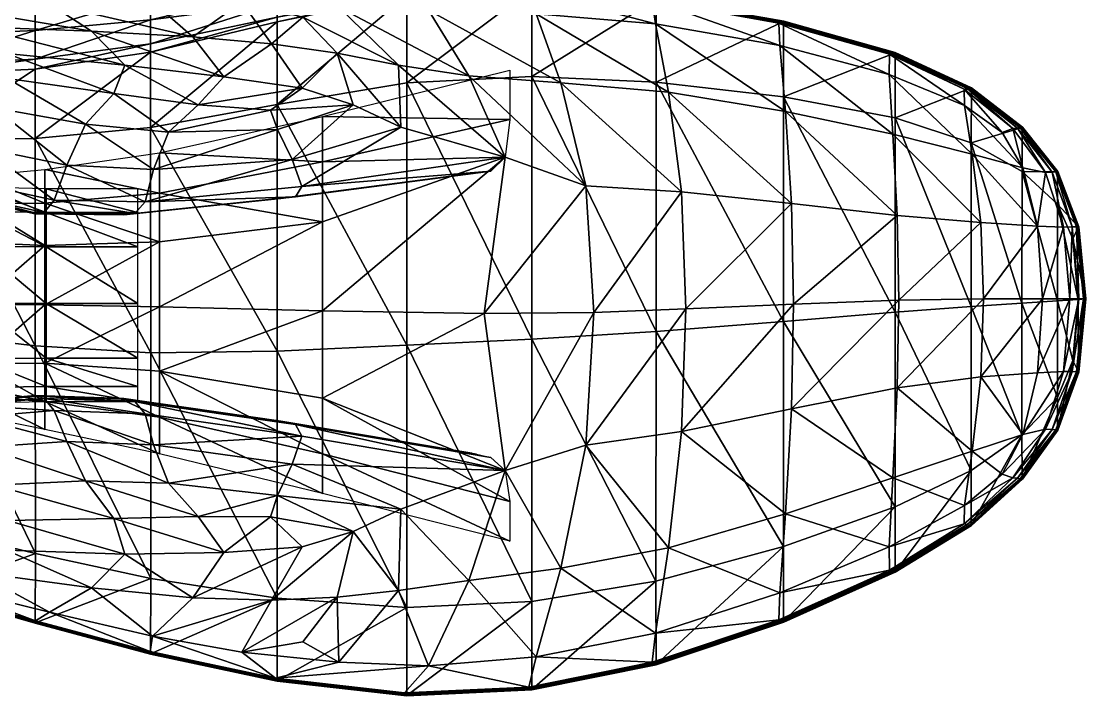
# Model space of a CAD drawing. Header units: millimetres. Extents: x -67 to 74, y -60 to 39.
# Drawn here: x -1.7 to 74, y -59.8 to -11.9 of the extents above; entities that cross this region are included whole.
import ezdxf

# ---------------------------------------------------------------- set-up
doc = ezdxf.new("R2010")
doc.units = ezdxf.units.MM
doc.layers.get('0').update_dxf_attribs({"color": 61, "true_color": 0xd6e5a6})

msp = doc.modelspace()

# ---------------------------------------------------------------- meshes
at = {"color": 176, "true_color": 0x080888}
mesh = msp.add_polyface(dxfattribs=at)
corners = [(-0.672, -12.497, 14.219), (-8.266, -12.836, 14.247), (-8.266, -14.911, 9.322), (-0.672, -14.547, 9.315), (7.528, -11.738, 14.242), (7.529, -13.459, 9.32), (7.525, -10.036, 19.276), (-0.671, -10.465, 19.236), (-8.26, -10.778, 19.284), (-0.665, -9.82, 21.208), (-8.242, -10.124, 21.263), (7.517, -9.501, 21.253), (7.505, -9.551, 21.91), (-0.658, -9.868, 21.849), (-8.218, -10.172, 21.905), (-0.651, -9.917, 22.875), (-8.193, -10.22, 22.93), (7.492, -9.603, 22.981), (7.664, -10.469, 25.492), (0.346, -10.603, 25.411), (-7.358, -10.75, 25.328), (3.322, -12.564, 30.586), (-4.904, -12.242, 30.089), (10.525, -12.955, 30.758), (5.706, -14.969, 36.324), (-2.708, -14.149, 35.333), (-12.461, -13.418, 33.16), (4.924, -16.99, 40.548), (-2.651, -15.923, 39.179), (2.904, -19.178, 44.82), (-3.585, -18.013, 43.211), (-12.529, -14.723, 36.116), (-13.105, -16.365, 39.444), (1.573, -22.086, 50.699), (-4.363, -20.869, 49.013), (7.738, -22.393, 49.696), (0.676, -24.561, 55.71), (-5.014, -23.329, 54.028), (-13.522, -18.853, 44.69), (-13.852, -21.08, 49.345), (-4.809, -22.846, 51.116), (0.008, -22.385, 48.278), (0.008, -24.783, 54.782), (-5.569, -24.231, 55.699), (-6.415, -25.075, 58.528), (-6.415, -23.307, 52.361), (-0.67, -15.247, 7.68), (-8.266, -15.62, 7.68), (-8.264, -20.236, 7.68), (-0.667, -20.181, 7.68), (7.532, -14.049, 7.68)]
mesh.append_faces([[corners[k] for k in face] for face in [(0, 1, 2), (2, 3, 0), (4, 0, 3), (3, 5, 4), (0, 4, 6), (6, 7, 0), (1, 0, 7), (7, 8, 1), (9, 10, 8), (8, 7, 9), (11, 9, 7), (7, 6, 11), (9, 11, 12), (12, 13, 9), (10, 9, 13), (13, 14, 10), (15, 16, 14), (14, 13, 15), (17, 15, 13), (13, 12, 17), (18, 19, 15), (16, 15, 19), (19, 20, 16), (21, 22, 20), (20, 19, 21), (23, 21, 19), (22, 21, 24), (24, 25, 22), (22, 25, 26), (27, 28, 25), (25, 24, 27), (28, 27, 29), (29, 30, 28), (25, 28, 31), (28, 30, 32), (33, 34, 30), (30, 29, 33), (35, 33, 29), (34, 33, 36), (36, 37, 34), (30, 34, 38), (34, 37, 39), (40, 41, 42), (39, 37, 43), (44, 45, 40), (5, 3, 46), (47, 46, 3), (3, 2, 47), (46, 47, 48), (48, 49, 46), (50, 46, 49)]], dxfattribs={"vtx2": -1, "color": 176})
mesh = msp.add_polyface(dxfattribs=at)
corners = [(16.517, -10.584, 14.31), (7.528, -11.738, 14.242), (7.529, -13.459, 9.32), (16.518, -11.553, 9.337), (25.737, -9.639, 14.548), (25.737, -9.886, 9.512), (25.723, -9.411, 19.697), (16.509, -9.634, 19.395), (7.525, -10.036, 19.276), (16.486, -9.35, 21.39), (7.517, -9.501, 21.253), (25.684, -9.367, 21.713), (25.631, -9.417, 22.369), (16.452, -9.402, 22.093), (7.505, -9.551, 21.91), (-0.651, -9.917, 22.875), (7.492, -9.603, 22.981), (7.664, -10.469, 25.492), (16.415, -9.459, 23.301), (25.576, -9.469, 23.44), (27.274, -11.057, 26.585), (20.911, -10.838, 26.158), (14.005, -10.497, 25.627), (18.345, -11.549, 27.29), (0.346, -10.603, 25.411), (10.525, -12.955, 30.758), (3.322, -12.564, 30.586), (12.727, -15.811, 36.55), (5.706, -14.969, 36.324), (16.127, -13.463, 30.842), (18.303, -16.607, 36.43), (20.784, -14.121, 31.302), (21.926, -17.787, 37.487), (25.152, -14.961, 32.601), (30.149, -15.741, 33.662), (25.317, -19.388, 40.057), (10.918, -17.788, 40.642), (16.521, -11.893, 7.68), (25.739, -9.985, 7.833), (7.532, -14.049, 7.68), (7.535, -19.408, 7.68), (16.524, -17.761, 7.68), (25.74, -16.221, 7.833), (-0.67, -15.247, 7.68)]
mesh.append_faces([[corners[k] for k in face] for face in [(0, 1, 2), (2, 3, 0), (4, 0, 3), (3, 5, 4), (0, 4, 6), (6, 7, 0), (1, 0, 7), (7, 8, 1), (9, 10, 8), (8, 7, 9), (11, 9, 7), (7, 6, 11), (9, 11, 12), (12, 13, 9), (10, 9, 13), (13, 14, 10), (15, 16, 17), (18, 16, 14), (14, 13, 18), (19, 18, 13), (13, 12, 19), (18, 19, 20), (20, 21, 18), (22, 18, 21), (21, 23, 22), (18, 22, 17), (17, 16, 18), (24, 17, 25), (26, 25, 27), (27, 28, 26), (29, 30, 27), (27, 25, 29), (22, 29, 25), (25, 17, 22), (29, 22, 23), (23, 31, 29), (30, 29, 31), (31, 32, 30), (33, 31, 23), (23, 21, 33), (34, 33, 21), (31, 33, 35), (28, 27, 36), (37, 38, 5), (5, 3, 37), (39, 37, 3), (3, 2, 39), (37, 39, 40), (40, 41, 37), (38, 37, 41), (41, 42, 38), (43, 39, 2)]], dxfattribs={"vtx2": -1, "color": 176})
mesh = msp.add_polyface(dxfattribs=at)
corners = [(34.624, -34.443, 8.292), (34.626, -15.772, 8.292), (25.74, -16.221, 7.833), (25.74, -34.881, 7.833), (43.458, -33.915, 9.164), (43.461, -16.182, 9.164), (34.627, -9.507, 15.079), (25.737, -9.639, 14.548), (25.737, -9.886, 9.512), (34.627, -9.513, 9.989), (43.467, -10.23, 15.961), (43.444, -10.241, 21.17), (34.608, -9.519, 20.281), (25.723, -9.411, 19.697), (34.554, -9.555, 22.315), (25.684, -9.367, 21.713), (43.375, -10.276, 23.207), (43.282, -10.324, 23.848), (34.481, -9.604, 22.956), (25.631, -9.417, 22.369), (34.407, -9.654, 23.982), (25.576, -9.469, 23.44), (43.188, -10.372, 24.873), (43.428, -12.027, 27.448), (34.94, -11.32, 26.947), (27.274, -11.057, 26.585), (38.458, -23.561, 39.564), (39.047, -32.548, 41.616), (31.232, -32.623, 45.225), (32.728, -21.513, 42.558), (45.272, -23.985, 37.723), (36.69, -16.22, 33.408), (30.149, -15.741, 33.662), (44.338, -16.896, 32.738), (20.911, -10.838, 26.158), (25.152, -14.961, 32.601), (25.317, -19.388, 40.057), (19.748, -32.428, 50.918), (19.748, -21.844, 44.414), (33.066, -18.835, 37.68), (19.748, -18.62, 37.91), (33.066, -15.317, 31.176), (18.285, -23.602, 49.62), (31.714, -22.514, 44.183), (17.828, -24.323, 50.843), (30.701, -22.636, 42.317), (17.051, -24.414, 48.976), (30.363, -22.676, 36.718), (43.466, -10.236, 10.864), (34.627, -9.532, 8.292), (25.739, -9.985, 7.833), (43.464, -10.254, 9.165)]
mesh.append_faces([[corners[k] for k in face] for face in [(0, 1, 2), (2, 3, 0), (1, 0, 4), (4, 5, 1), (6, 7, 8), (8, 9, 6), (10, 6, 9), (6, 10, 11), (11, 12, 6), (7, 6, 12), (12, 13, 7), (14, 15, 13), (13, 12, 14), (16, 14, 12), (12, 11, 16), (14, 16, 17), (17, 18, 14), (15, 14, 18), (18, 19, 15), (20, 21, 19), (19, 18, 20), (22, 20, 18), (18, 17, 22), (20, 22, 23), (23, 24, 20), (21, 20, 24), (24, 25, 21), (26, 27, 28), (28, 29, 26), (30, 26, 31), (32, 31, 26), (26, 29, 32), (31, 32, 25), (25, 24, 31), (33, 31, 24), (34, 25, 32), (35, 32, 29), (29, 36, 35), (29, 28, 37), (38, 39, 29), (40, 41, 39), (42, 29, 43), (44, 43, 45), (46, 45, 47), (48, 9, 49), (50, 49, 9), (9, 8, 50), (49, 50, 2), (2, 1, 49), (51, 49, 1), (1, 5, 51)]], dxfattribs={"vtx2": -1, "color": 176})
mesh = msp.add_polyface(dxfattribs=at)
corners = [(52.523, -33.208, 10.555), (52.527, -17.22, 10.556), (43.461, -16.182, 9.164), (43.458, -33.915, 9.164), (60.448, -32.543, 12.097), (60.452, -18.714, 12.098), (34.627, -9.513, 9.989), (43.466, -10.236, 10.864), (43.467, -10.23, 15.961), (52.538, -11.85, 17.254), (52.537, -11.856, 12.232), (60.469, -14.066, 18.681), (60.436, -14.076, 23.727), (52.51, -11.861, 22.387), (43.444, -10.241, 21.17), (52.426, -11.894, 24.398), (43.375, -10.276, 23.207), (60.338, -14.104, 25.709), (60.201, -14.143, 26.344), (52.312, -11.937, 25.04), (43.282, -10.324, 23.848), (52.197, -11.981, 26.065), (43.188, -10.372, 24.873), (60.05, -14.182, 27.349), (60.033, -15.628, 29.233), (52.253, -13.575, 28.296), (43.428, -12.027, 27.448), (53.23, -31.96, 37.823), (53.086, -24.812, 36.505), (60.606, -25.665, 35.48), (45.584, -32.296, 39.384), (45.272, -23.985, 37.723), (39.047, -32.548, 41.616), (38.458, -23.561, 39.564), (52.655, -18.268, 32.552), (44.338, -16.896, 32.738), (60.3, -19.886, 32.505), (36.69, -16.22, 33.408), (34.94, -11.32, 26.947), (52.532, -11.875, 10.557), (60.459, -14.089, 12.1), (60.466, -14.072, 13.747), (43.464, -10.254, 9.165), (34.627, -9.532, 8.292)]
mesh.append_faces([[corners[k] for k in face] for face in [(0, 1, 2), (2, 3, 0), (1, 0, 4), (4, 5, 1), (6, 7, 8), (9, 8, 7), (7, 10, 9), (11, 9, 10), (9, 11, 12), (12, 13, 9), (8, 9, 13), (13, 14, 8), (15, 16, 14), (14, 13, 15), (17, 15, 13), (13, 12, 17), (15, 17, 18), (18, 19, 15), (16, 15, 19), (19, 20, 16), (21, 22, 20), (20, 19, 21), (23, 21, 19), (19, 18, 23), (21, 23, 24), (24, 25, 21), (22, 21, 25), (25, 26, 22), (27, 28, 29), (28, 27, 30), (30, 31, 28), (32, 33, 31), (31, 30, 32), (29, 28, 34), (35, 34, 28), (28, 31, 35), (34, 35, 26), (26, 25, 34), (36, 34, 25), (25, 24, 36), (37, 35, 31), (38, 26, 35), (39, 40, 41), (41, 10, 39), (42, 39, 10), (10, 7, 42), (39, 42, 2), (2, 1, 39), (40, 39, 1), (1, 5, 40), (43, 42, 7)]], dxfattribs={"vtx2": -1, "color": 176})
mesh = msp.add_polyface(dxfattribs=at)
corners = [(52.537, -11.856, 12.232), (60.466, -14.072, 13.747), (60.469, -14.066, 18.681), (65.887, -16.574, 19.969), (65.884, -16.58, 15.064), (69.503, -19.392, 21.144), (69.499, -19.397, 16.238), (69.465, -19.399, 26.161), (65.851, -16.582, 24.986), (60.436, -14.076, 23.727), (72.027, -22.538, 22.232), (72.022, -22.542, 17.325), (71.987, -22.543, 27.248), (65.744, -16.607, 26.958), (60.338, -14.104, 25.709), (69.352, -19.419, 28.133), (69.145, -19.445, 28.734), (65.577, -16.64, 27.572), (60.201, -14.143, 26.344), (71.87, -22.558, 29.22), (71.608, -22.577, 29.835), (65.36, -16.673, 28.517), (60.05, -14.182, 27.349), (68.823, -19.472, 29.637), (68.063, -19.76, 30.425), (65.382, -17.847, 30.004), (60.033, -15.628, 29.233), (71.134, -22.597, 30.779), (69.543, -22.283, 31.701), (65.93, -21.301, 32.249), (60.3, -19.886, 32.505), (52.655, -18.268, 32.552), (60.606, -25.665, 35.48), (69.487, -19.41, 14.598), (72.007, -22.551, 15.683), (69.475, -22.542, 14.592), (65.874, -16.595, 13.425), (60.459, -14.089, 12.1), (60.452, -18.714, 12.098), (65.864, -20.492, 13.422)]
mesh.append_faces([[corners[k] for k in face] for face in [(0, 1, 2), (3, 2, 1), (1, 4, 3), (5, 3, 4), (4, 6, 5), (3, 5, 7), (7, 8, 3), (2, 3, 8), (8, 9, 2), (10, 5, 6), (6, 11, 10), (5, 10, 12), (12, 7, 5), (13, 14, 9), (9, 8, 13), (15, 13, 8), (8, 7, 15), (13, 15, 16), (16, 17, 13), (14, 13, 17), (17, 18, 14), (19, 15, 7), (7, 12, 19), (15, 19, 20), (20, 16, 15), (21, 22, 18), (18, 17, 21), (23, 21, 17), (17, 16, 23), (21, 23, 24), (24, 25, 21), (22, 21, 25), (25, 26, 22), (27, 23, 16), (23, 27, 28), (28, 24, 23), (29, 30, 26), (26, 25, 29), (28, 29, 25), (25, 24, 28), (31, 30, 32), (33, 34, 11), (11, 6, 33), (34, 33, 35), (36, 33, 6), (6, 4, 36), (37, 36, 4), (4, 1, 37), (36, 37, 38), (38, 39, 36), (33, 36, 39), (39, 35, 33)]], dxfattribs={"vtx2": -1, "color": 176})
mesh = msp.add_polyface(dxfattribs=at)
corners = [(7.537, -35.436, 7.68), (7.535, -19.408, 7.68), (-0.667, -20.181, 7.68), (16.525, -35.316, 7.68), (16.524, -17.761, 7.68), (25.74, -34.881, 7.833), (25.74, -16.221, 7.833), (25.317, -19.388, 40.057), (21.926, -17.787, 37.487), (20.784, -14.121, 31.302), (10.918, -17.788, 40.642), (4.924, -16.99, 40.548), (5.706, -14.969, 36.324), (8.805, -19.731, 44.377), (2.904, -19.178, 44.82), (16.054, -18.18, 39.877), (16.56, -19.544, 41.988), (18.303, -16.607, 36.43), (12.727, -15.811, 36.55), (7.738, -22.393, 49.696), (1.573, -22.086, 50.699), (7.136, -24.683, 54.279), (17.583, -21.68, 45.952), (18.285, -23.602, 49.62), (32.728, -21.513, 42.558), (19.748, -32.428, 50.918), (19.748, -26.102, 49.292), (8.154, -32.162, 56.877), (8.154, -27.538, 55.251), (0.008, -32.021, 61.286), (19.748, -21.844, 44.414), (8.154, -24.083, 50.373), (8.154, -21.213, 43.87), (19.748, -18.62, 37.91), (33.066, -18.835, 37.68), (0.008, -24.783, 54.782), (0.008, -22.385, 48.278), (17.828, -24.323, 50.843), (6.417, -25.509, 55.807), (31.714, -22.514, 44.183), (30.701, -22.636, 42.317), (17.051, -24.414, 48.976), (5.834, -25.579, 53.94), (16.792, -24.444, 43.377), (5.64, -25.603, 48.341), (30.363, -22.676, 36.718), (30.363, -22.676, 29.252), (16.792, -24.444, 35.911), (5.64, -25.603, 40.875), (7.532, -14.049, 7.68)]
mesh.append_faces([[corners[k] for k in face] for face in [(0, 1, 2), (3, 4, 1), (1, 0, 3), (4, 3, 5), (5, 6, 4), (7, 8, 9), (10, 11, 12), (11, 10, 13), (13, 14, 11), (15, 16, 13), (13, 10, 15), (17, 15, 10), (10, 18, 17), (15, 17, 8), (8, 16, 15), (14, 13, 19), (20, 19, 21), (22, 23, 21), (21, 19, 22), (16, 22, 19), (19, 13, 16), (22, 16, 8), (8, 7, 22), (23, 22, 7), (7, 24, 23), (25, 26, 24), (26, 25, 27), (27, 28, 26), (28, 27, 29), (24, 26, 30), (31, 30, 26), (26, 28, 31), (30, 31, 32), (32, 33, 30), (34, 30, 33), (35, 31, 28), (36, 32, 31), (37, 38, 21), (21, 23, 37), (39, 37, 23), (40, 41, 37), (38, 37, 41), (41, 42, 38), (43, 44, 42), (42, 41, 43), (45, 43, 41), (43, 45, 46), (46, 47, 43), (44, 43, 47), (47, 48, 44), (2, 1, 49)]], dxfattribs={"vtx2": -1, "color": 176})
mesh = msp.add_polyface(dxfattribs=at)
corners = [(65.86, -32.14, 13.42), (65.864, -20.492, 13.422), (60.452, -18.714, 12.098), (60.448, -32.543, 12.097), (69.47, -31.901, 14.59), (69.475, -22.542, 14.592), (71.988, -31.728, 15.674), (71.993, -24.852, 15.676), (73.472, -31.623, 16.456), (73.093, -27.32, 16.256), (73.509, -26.455, 23.015), (72.027, -22.538, 22.232), (72.022, -22.542, 17.325), (73.504, -26.457, 18.108), (73.469, -26.458, 28.031), (71.987, -22.543, 27.248), (74.004, -31.587, 23.276), (73.998, -31.587, 18.369), (73.963, -31.587, 28.293), (73.35, -26.466, 30.004), (71.87, -22.558, 29.22), (73.041, -26.476, 30.638), (71.608, -22.577, 29.835), (73.843, -31.586, 30.265), (73.519, -31.585, 30.906), (69.145, -19.445, 28.734), (71.134, -22.597, 30.779), (72.434, -26.487, 31.643), (70.582, -26.413, 32.882), (69.543, -22.283, 31.701), (72.867, -31.584, 31.931), (70.929, -31.583, 33.275), (66.742, -31.583, 34.872), (66.539, -26.169, 34.216), (60.709, -31.677, 36.472), (60.606, -25.665, 35.48), (65.93, -21.301, 32.249), (60.3, -19.886, 32.505), (53.23, -31.96, 37.823), (73.488, -26.463, 16.465), (73.982, -31.587, 16.725), (72.007, -22.551, 15.683)]
mesh.append_faces([[corners[k] for k in face] for face in [(0, 1, 2), (2, 3, 0), (1, 0, 4), (4, 5, 1), (6, 7, 5), (5, 4, 6), (7, 6, 8), (8, 9, 7), (10, 11, 12), (12, 13, 10), (11, 10, 14), (14, 15, 11), (16, 10, 13), (13, 17, 16), (10, 16, 18), (18, 14, 10), (19, 20, 15), (15, 14, 19), (20, 19, 21), (21, 22, 20), (23, 19, 14), (14, 18, 23), (19, 23, 24), (24, 21, 19), (25, 22, 26), (27, 26, 22), (22, 21, 27), (26, 27, 28), (28, 29, 26), (30, 27, 21), (21, 24, 30), (27, 30, 31), (31, 28, 27), (32, 33, 28), (28, 31, 32), (33, 32, 34), (34, 35, 33), (36, 29, 28), (28, 33, 36), (37, 36, 33), (33, 35, 37), (35, 34, 38), (39, 40, 17), (17, 13, 39), (40, 39, 9), (9, 8, 40), (41, 39, 13), (13, 12, 41), (5, 7, 41), (39, 41, 7), (7, 9, 39)]], dxfattribs={"vtx2": -1, "color": 176})
mesh = msp.add_polyface(dxfattribs=at)
corners = [(-0.664, -34.933, 7.68), (-0.667, -20.181, 7.68), (-8.264, -20.236, 7.68), (-8.26, -34.034, 7.68), (7.537, -35.436, 7.68), (7.136, -24.683, 54.279), (0.676, -24.561, 55.71), (1.573, -22.086, 50.699), (0.008, -32.021, 61.286), (0.008, -27.791, 59.66), (8.154, -27.538, 55.251), (-4.809, -31.96, 63.955), (-4.809, -27.592, 62.35), (0.008, -24.783, 54.782), (-4.809, -24.82, 57.536), (-4.809, -22.846, 51.116), (8.154, -24.083, 50.373), (0.008, -22.385, 48.278), (-0.044, -25.449, 57.381), (-5.569, -24.231, 55.699), (-5.014, -23.329, 54.028), (6.417, -25.509, 55.807), (5.834, -25.579, 53.94), (-0.517, -25.521, 55.515), (-5.948, -24.323, 53.833), (-0.675, -25.545, 49.915), (-6.074, -24.354, 48.234), (5.64, -25.603, 48.341), (5.64, -25.603, 40.875), (-0.675, -25.545, 42.45), (-6.074, -24.354, 40.768), (-6.415, -31.932, 64.695), (-6.415, -27.673, 63.153), (-4.785, -31.924, 63.469), (-4.785, -27.839, 61.991), (-6.415, -25.075, 58.528), (-4.785, -25.347, 57.555), (-6.415, -23.307, 52.361), (-4.785, -23.651, 51.64), (0.103, -31.921, 60.24), (0.103, -27.895, 58.783), (6.62, -31.921, 56.01), (6.62, -27.895, 54.553), (0.103, -25.438, 54.41), (0.103, -23.766, 48.58), (6.62, -25.438, 50.18), (6.62, -23.766, 44.35)]
mesh.append_faces([[corners[k] for k in face] for face in [(0, 1, 2), (2, 3, 0), (1, 0, 4), (5, 6, 7), (8, 9, 10), (9, 8, 11), (11, 12, 9), (10, 9, 13), (14, 13, 9), (9, 12, 14), (13, 14, 15), (16, 13, 17), (18, 19, 20), (20, 6, 18), (21, 18, 6), (6, 5, 21), (18, 21, 22), (22, 23, 18), (19, 18, 23), (23, 24, 19), (25, 26, 24), (24, 23, 25), (27, 25, 23), (23, 22, 27), (25, 27, 28), (28, 29, 25), (26, 25, 29), (29, 30, 26), (31, 32, 12), (12, 11, 31), (32, 31, 33), (33, 34, 32), (15, 14, 35), (32, 35, 14), (14, 12, 32), (35, 32, 34), (34, 36, 35), (37, 35, 36), (36, 38, 37), (39, 40, 34), (34, 33, 39), (40, 39, 41), (41, 42, 40), (43, 44, 38), (38, 36, 43), (40, 43, 36), (36, 34, 40), (43, 40, 42), (42, 45, 43), (44, 43, 45), (45, 46, 44)]], dxfattribs={"vtx2": -1, "color": 176})
mesh = msp.add_polyface(dxfattribs=at)
corners = [(52.523, -49.196, 10.555), (52.523, -33.208, 10.555), (43.458, -33.915, 9.164), (43.457, -51.648, 9.164), (60.449, -46.372, 12.098), (60.448, -32.543, 12.097), (34.627, -59.38, 15.079), (43.467, -57.599, 15.961), (43.466, -57.593, 10.864), (60.466, -51.012, 13.747), (52.536, -54.558, 12.232), (52.538, -54.564, 17.254), (43.444, -57.585, 21.17), (52.51, -54.551, 22.387), (60.469, -51.018, 18.681), (60.436, -51.007, 23.727), (52.426, -54.512, 24.398), (60.338, -50.973, 25.709), (43.375, -57.54, 23.207), (43.282, -57.48, 23.848), (52.312, -54.458, 25.04), (60.201, -50.928, 26.344), (34.94, -57.043, 26.947), (43.428, -55.356, 27.448), (43.188, -57.419, 24.873), (52.197, -54.404, 26.065), (60.05, -50.882, 27.349), (52.253, -52.496, 28.296), (60.033, -49.218, 29.233), (53.086, -39.416, 36.505), (53.23, -31.96, 37.823), (60.709, -31.677, 36.472), (45.272, -41.006, 37.723), (45.584, -32.296, 39.384), (38.458, -42.001, 39.564), (39.047, -32.548, 41.616), (52.655, -46.881, 32.552), (44.338, -49.289, 32.738), (60.3, -44.32, 32.505), (36.69, -50.74, 33.408), (52.529, -54.541, 10.557), (43.461, -57.575, 9.164), (60.457, -50.996, 12.1)]
mesh.append_faces([[corners[k] for k in face] for face in [(0, 1, 2), (2, 3, 0), (1, 0, 4), (4, 5, 1), (6, 7, 8), (9, 10, 11), (7, 11, 10), (10, 8, 7), (11, 7, 12), (12, 13, 11), (14, 11, 13), (13, 15, 14), (16, 17, 15), (15, 13, 16), (18, 16, 13), (13, 12, 18), (16, 18, 19), (19, 20, 16), (17, 16, 20), (20, 21, 17), (22, 23, 24), (25, 26, 21), (21, 20, 25), (24, 25, 20), (20, 19, 24), (25, 24, 23), (23, 27, 25), (26, 25, 27), (27, 28, 26), (29, 30, 31), (30, 29, 32), (32, 33, 30), (34, 35, 33), (33, 32, 34), (36, 37, 32), (32, 29, 36), (38, 36, 29), (36, 38, 28), (28, 27, 36), (37, 36, 27), (27, 23, 37), (34, 32, 37), (39, 37, 23), (40, 41, 8), (8, 10, 40), (42, 40, 10), (10, 9, 42), (40, 42, 4), (4, 0, 40), (41, 40, 0), (0, 3, 41)]], dxfattribs={"vtx2": -1, "color": 176})
mesh = msp.add_polyface(dxfattribs=at)
corners = [(65.862, -43.788, 13.421), (65.86, -32.14, 13.42), (60.448, -32.543, 12.097), (60.449, -46.372, 12.098), (69.473, -41.259, 14.592), (69.47, -31.901, 14.59), (71.992, -38.603, 15.676), (71.988, -31.728, 15.674), (73.093, -35.979, 16.256), (73.472, -31.623, 16.456), (72.027, -40.915, 22.232), (73.509, -36.788, 23.015), (73.504, -36.787, 18.108), (72.022, -40.912, 17.325), (71.987, -40.91, 27.248), (73.469, -36.785, 28.031), (74.004, -31.587, 23.276), (73.998, -31.587, 18.369), (73.963, -31.587, 28.293), (71.87, -40.893, 29.22), (73.35, -36.776, 30.004), (71.608, -40.871, 29.835), (73.041, -36.763, 30.638), (73.843, -31.586, 30.265), (73.519, -31.585, 30.906), (71.134, -40.848, 30.779), (72.434, -36.75, 31.643), (69.543, -41.227, 31.701), (70.582, -36.839, 32.882), (72.867, -31.584, 31.931), (70.929, -31.583, 33.275), (66.539, -37.133, 34.216), (66.742, -31.583, 34.872), (60.606, -37.902, 35.48), (60.709, -31.677, 36.472), (65.93, -42.41, 32.249), (60.3, -44.32, 32.505), (53.086, -39.416, 36.505), (73.488, -36.782, 16.465), (72.007, -40.903, 15.683), (69.486, -44.39, 14.598), (73.982, -31.587, 16.725)]
mesh.append_faces([[corners[k] for k in face] for face in [(0, 1, 2), (2, 3, 0), (1, 0, 4), (4, 5, 1), (6, 7, 5), (5, 4, 6), (7, 6, 8), (8, 9, 7), (10, 11, 12), (12, 13, 10), (11, 10, 14), (14, 15, 11), (11, 16, 17), (17, 12, 11), (16, 11, 15), (15, 18, 16), (19, 20, 15), (15, 14, 19), (20, 19, 21), (21, 22, 20), (20, 23, 18), (18, 15, 20), (23, 20, 22), (22, 24, 23), (25, 26, 22), (22, 21, 25), (26, 25, 27), (27, 28, 26), (26, 29, 24), (24, 22, 26), (29, 26, 28), (28, 30, 29), (31, 32, 30), (30, 28, 31), (32, 31, 33), (33, 34, 32), (35, 36, 33), (33, 31, 35), (27, 35, 31), (31, 28, 27), (34, 33, 37), (37, 33, 36), (38, 39, 13), (13, 12, 38), (39, 38, 8), (8, 6, 39), (40, 39, 6), (6, 4, 40), (41, 38, 12), (12, 17, 41), (38, 41, 9), (9, 8, 38)]], dxfattribs={"vtx2": -1, "color": 176})
mesh = msp.add_polyface(dxfattribs=at)
corners = [(-0.662, -49.685, 7.68), (-0.664, -34.933, 7.68), (-8.26, -34.034, 7.68), (-5.014, -40.001, 54.028), (0.676, -39.533, 55.71), (1.573, -41.723, 50.699), (0.008, -36.155, 59.658), (0.008, -32.021, 61.286), (8.154, -32.162, 56.877), (-4.809, -36.181, 62.348), (-4.809, -31.96, 63.955), (0.008, -38.873, 54.773), (-4.809, -38.513, 57.527), (8.154, -39.988, 50.364), (0.008, -40.883, 48.261), (-4.809, -39.9, 51.098), (-0.044, -38.666, 57.381), (6.417, -38.887, 55.807), (7.136, -39.764, 54.279), (-5.569, -39.145, 55.699), (-5.948, -38.984, 53.833), (-0.517, -38.513, 55.515), (5.834, -38.73, 53.94), (-14.17, -39.61, 50.896), (-0.675, -38.462, 49.915), (5.64, -38.678, 48.341), (-6.074, -38.93, 48.234), (-6.074, -38.93, 40.768), (-0.675, -38.462, 42.449), (5.64, -38.678, 40.875), (-6.415, -36.033, 63.151), (-6.415, -31.932, 64.695), (-4.785, -35.857, 61.989), (-4.785, -31.924, 63.469), (-6.415, -38.159, 58.52), (-6.415, -39.296, 52.344), (-4.785, -38.986, 51.624), (-4.785, -37.895, 57.547), (0.103, -35.798, 58.781), (0.103, -31.921, 60.24), (6.62, -35.798, 54.551), (6.62, -31.921, 56.01), (0.103, -37.807, 54.402), (0.103, -38.883, 48.564), (6.62, -38.883, 44.334), (6.62, -37.807, 50.172)]
mesh.append_faces([[corners[k] for k in face] for face in [(0, 1, 2), (3, 4, 5), (6, 7, 8), (7, 6, 9), (9, 10, 7), (11, 12, 9), (9, 6, 11), (13, 11, 6), (12, 11, 14), (14, 15, 12), (16, 17, 18), (18, 4, 16), (19, 16, 4), (4, 3, 19), (16, 19, 20), (20, 21, 16), (17, 16, 21), (21, 22, 17), (23, 19, 3), (24, 25, 22), (22, 21, 24), (26, 24, 21), (21, 20, 26), (24, 26, 27), (27, 28, 24), (25, 24, 28), (28, 29, 25), (30, 31, 10), (10, 9, 30), (31, 30, 32), (32, 33, 31), (34, 30, 9), (9, 12, 34), (35, 34, 12), (12, 15, 35), (34, 35, 36), (36, 37, 34), (30, 34, 37), (37, 32, 30), (38, 39, 33), (33, 32, 38), (39, 38, 40), (40, 41, 39), (42, 38, 32), (32, 37, 42), (43, 42, 37), (37, 36, 43), (42, 43, 44), (44, 45, 42), (38, 42, 45), (45, 40, 38)]], dxfattribs={"vtx2": -1, "color": 176})
mesh = msp.add_polyface(dxfattribs=at)
corners = [(7.537, -51.465, 7.68), (7.537, -35.436, 7.68), (-0.664, -34.933, 7.68), (16.523, -52.87, 7.68), (16.525, -35.316, 7.68), (25.738, -53.541, 7.833), (25.74, -34.881, 7.833), (16.127, -53.013, 30.842), (18.303, -49.221, 36.43), (21.926, -48.123, 37.487), (25.317, -46.535, 40.057), (25.152, -52.316, 32.601), (4.924, -47.198, 40.548), (10.918, -47.055, 40.642), (12.727, -49.615, 36.55), (5.706, -49.741, 36.324), (2.904, -44.518, 44.82), (8.805, -44.687, 44.377), (16.054, -47.087, 39.877), (16.56, -45.556, 41.988), (1.573, -41.723, 50.699), (7.738, -41.977, 49.696), (0.676, -39.533, 55.71), (7.136, -39.764, 54.279), (17.583, -43.335, 45.952), (18.285, -41.348, 49.62), (32.728, -43.793, 42.555), (19.748, -38.654, 49.29), (19.748, -32.428, 50.918), (31.232, -32.623, 45.225), (8.154, -36.722, 55.249), (8.154, -32.162, 56.877), (0.008, -36.155, 59.658), (19.748, -42.609, 44.405), (8.154, -39.988, 50.364), (33.066, -45.984, 37.671), (33.066, -48.805, 31.158), (19.748, -45.43, 37.892), (8.154, -42.606, 43.852), (0.008, -38.873, 54.773), (17.828, -40.522, 50.843), (6.417, -38.887, 55.807), (5.834, -38.73, 53.94), (17.051, -40.337, 48.976), (31.714, -42.863, 44.183), (30.701, -42.639, 42.317), (16.792, -40.276, 43.377), (5.64, -38.678, 48.341), (5.64, -38.678, 40.875), (16.792, -40.276, 35.911), (30.363, -42.564, 36.718), (30.363, -42.564, 29.252)]
mesh.append_faces([[corners[k] for k in face] for face in [(0, 1, 2), (3, 4, 1), (1, 0, 3), (4, 3, 5), (5, 6, 4), (7, 8, 9), (9, 10, 11), (12, 13, 14), (14, 15, 12), (13, 12, 16), (16, 17, 13), (18, 8, 14), (14, 13, 18), (19, 18, 13), (13, 17, 19), (18, 19, 9), (9, 8, 18), (20, 21, 17), (22, 23, 21), (24, 19, 17), (17, 21, 24), (25, 24, 21), (21, 23, 25), (24, 25, 26), (26, 10, 24), (19, 24, 10), (10, 9, 19), (27, 28, 29), (28, 27, 30), (30, 31, 28), (31, 30, 32), (33, 34, 30), (30, 27, 33), (35, 33, 27), (36, 37, 33), (34, 33, 37), (37, 38, 34), (32, 30, 34), (39, 34, 38), (26, 25, 40), (41, 40, 25), (25, 23, 41), (40, 41, 42), (42, 43, 40), (44, 40, 43), (45, 43, 46), (47, 46, 43), (43, 42, 47), (46, 47, 48), (48, 49, 46), (50, 46, 49), (49, 51, 50)]], dxfattribs={"vtx2": -1, "color": 176})
mesh = msp.add_polyface(dxfattribs=at)
corners = [(34.622, -53.115, 8.292), (34.624, -34.443, 8.292), (25.74, -34.881, 7.833), (25.738, -53.541, 7.833), (43.457, -51.648, 9.164), (43.458, -33.915, 9.164), (43.466, -57.593, 10.864), (34.626, -59.374, 9.989), (34.627, -59.38, 15.079), (25.737, -59.802, 14.548), (25.737, -59.796, 9.512), (25.723, -59.786, 19.697), (34.608, -59.364, 20.281), (43.467, -57.599, 15.961), (43.444, -57.585, 21.17), (34.554, -59.316, 22.315), (43.375, -57.54, 23.207), (25.684, -59.738, 21.713), (25.631, -59.672, 22.369), (34.481, -59.252, 22.956), (43.282, -57.48, 23.848), (34.407, -59.187, 23.982), (43.188, -57.419, 24.873), (25.576, -59.604, 23.44), (27.274, -57.686, 26.585), (34.94, -57.043, 26.947), (39.047, -32.548, 41.616), (38.458, -42.001, 39.564), (32.728, -43.793, 42.555), (31.232, -32.623, 45.225), (36.69, -50.74, 33.408), (30.149, -51.621, 33.662), (44.338, -49.289, 32.738), (43.428, -55.356, 27.448), (25.152, -52.316, 32.601), (25.317, -46.535, 40.057), (19.748, -38.654, 49.29), (33.066, -45.984, 37.671), (19.748, -42.609, 44.405), (33.066, -48.805, 31.158), (17.828, -40.522, 50.843), (31.714, -42.863, 44.183), (17.051, -40.337, 48.976), (30.701, -42.639, 42.317), (16.792, -40.276, 43.377), (30.363, -42.564, 36.718), (34.624, -59.355, 8.292), (25.737, -59.777, 7.833), (43.461, -57.575, 9.164)]
mesh.append_faces([[corners[k] for k in face] for face in [(0, 1, 2), (2, 3, 0), (1, 0, 4), (4, 5, 1), (6, 7, 8), (9, 8, 7), (7, 10, 9), (8, 9, 11), (11, 12, 8), (13, 8, 12), (12, 14, 13), (15, 16, 14), (14, 12, 15), (17, 15, 12), (12, 11, 17), (15, 17, 18), (18, 19, 15), (16, 15, 19), (19, 20, 16), (21, 22, 20), (20, 19, 21), (23, 21, 19), (19, 18, 23), (21, 23, 24), (24, 25, 21), (22, 21, 25), (26, 27, 28), (28, 29, 26), (30, 31, 28), (28, 27, 30), (32, 30, 27), (33, 25, 30), (31, 30, 25), (25, 24, 31), (31, 34, 35), (35, 28, 31), (34, 31, 24), (29, 28, 36), (36, 28, 37), (38, 37, 39), (40, 41, 28), (42, 43, 41), (44, 45, 43), (46, 47, 10), (10, 7, 46), (48, 46, 7), (7, 6, 48), (46, 48, 4), (4, 0, 46), (47, 46, 0), (0, 3, 47)]], dxfattribs={"vtx2": -1, "color": 176})
mesh = msp.add_polyface(dxfattribs=at)
corners = [(-8.26, -34.034, 7.68), (-8.257, -47.833, 7.68), (-0.662, -49.685, 7.68), (-0.664, -34.933, 7.68), (7.537, -51.465, 7.68), (-0.672, -54.642, 14.219), (7.528, -56.848, 14.242), (7.529, -56.842, 9.32), (-0.671, -54.636, 9.315), (-8.266, -52.473, 14.247), (-8.264, -52.467, 9.322), (-8.26, -52.461, 19.284), (-0.671, -54.629, 19.236), (7.525, -56.834, 19.276), (-0.665, -54.59, 21.208), (7.517, -56.79, 21.253), (-8.242, -52.425, 21.263), (-8.218, -52.376, 21.905), (-0.658, -54.536, 21.849), (7.505, -56.731, 21.91), (-0.651, -54.482, 22.875), (7.492, -56.669, 22.981), (-8.193, -52.327, 22.93), (-7.358, -51.974, 25.328), (0.346, -53.865, 25.411), (7.664, -55.574, 25.492), (3.322, -52.124, 30.586), (-4.904, -51.016, 30.089), (-2.708, -49.464, 35.333), (5.706, -49.741, 36.324), (-13.572, -49.658, 29.03), (-2.651, -47.334, 39.179), (4.924, -47.198, 40.548), (-3.585, -44.825, 43.211), (2.904, -44.518, 44.82), (-12.529, -47.279, 36.116), (-12.461, -48.649, 33.16), (8.805, -44.687, 44.377), (1.573, -41.723, 50.699), (-4.363, -42.137, 49.013), (-5.014, -40.001, 54.028), (7.738, -41.977, 49.696), (0.676, -39.533, 55.71), (-13.522, -42.782, 44.69), (-13.105, -45.38, 39.444), (8.154, -42.606, 43.852), (0.008, -40.883, 48.261), (0.008, -38.873, 54.773), (-0.666, -54.618, 7.68), (-8.26, -52.448, 7.68), (7.533, -56.824, 7.68)]
mesh.append_faces([[corners[k] for k in face] for face in [(0, 1, 2), (3, 2, 4), (5, 6, 7), (7, 8, 5), (9, 5, 8), (8, 10, 9), (5, 9, 11), (11, 12, 5), (6, 5, 12), (12, 13, 6), (14, 15, 13), (13, 12, 14), (16, 14, 12), (12, 11, 16), (14, 16, 17), (17, 18, 14), (15, 14, 18), (18, 19, 15), (20, 21, 19), (19, 18, 20), (22, 20, 18), (18, 17, 22), (20, 22, 23), (23, 24, 20), (21, 20, 24), (25, 24, 26), (27, 26, 24), (24, 23, 27), (26, 27, 28), (28, 29, 26), (28, 27, 30), (31, 32, 29), (29, 28, 31), (32, 31, 33), (33, 34, 32), (33, 31, 35), (31, 28, 36), (37, 34, 38), (39, 38, 34), (34, 33, 39), (38, 39, 40), (41, 38, 42), (40, 39, 43), (39, 33, 44), (45, 46, 47), (48, 49, 10), (10, 8, 48), (50, 48, 8), (4, 2, 48), (49, 48, 2), (2, 1, 49)]], dxfattribs={"vtx2": -1, "color": 176})
mesh = msp.add_polyface(dxfattribs=at)
corners = [(52.538, -54.564, 17.254), (60.469, -51.018, 18.681), (60.466, -51.012, 13.747), (65.887, -47.703, 19.969), (69.503, -44.407, 21.144), (69.499, -44.402, 16.238), (65.883, -47.698, 15.064), (60.436, -51.007, 23.727), (65.851, -47.694, 24.986), (69.465, -44.399, 26.161), (72.027, -40.915, 22.232), (72.022, -40.912, 17.325), (71.987, -40.91, 27.248), (65.744, -47.666, 26.958), (69.352, -44.377, 28.133), (60.338, -50.973, 25.709), (60.201, -50.928, 26.344), (65.577, -47.628, 27.572), (69.145, -44.346, 28.734), (71.87, -40.893, 29.22), (71.608, -40.871, 29.835), (65.36, -47.59, 28.517), (68.823, -44.316, 29.637), (60.05, -50.882, 27.349), (60.033, -49.218, 29.233), (65.382, -46.276, 30.004), (68.063, -44.047, 30.425), (71.134, -40.848, 30.779), (69.543, -41.227, 31.701), (65.93, -42.41, 32.249), (60.3, -44.32, 32.505), (65.873, -47.683, 13.425), (60.457, -50.996, 12.1), (69.486, -44.39, 14.598), (69.473, -41.259, 14.592), (65.862, -43.788, 13.421), (60.449, -46.372, 12.098), (72.007, -40.903, 15.683)]
mesh.append_faces([[corners[k] for k in face] for face in [(0, 1, 2), (3, 4, 5), (5, 6, 3), (1, 3, 6), (6, 2, 1), (3, 1, 7), (7, 8, 3), (4, 3, 8), (8, 9, 4), (4, 10, 11), (11, 5, 4), (10, 4, 9), (9, 12, 10), (13, 14, 9), (9, 8, 13), (15, 13, 8), (8, 7, 15), (13, 15, 16), (16, 17, 13), (14, 13, 17), (17, 18, 14), (14, 19, 12), (12, 9, 14), (19, 14, 18), (18, 20, 19), (21, 22, 18), (18, 17, 21), (23, 21, 17), (17, 16, 23), (21, 23, 24), (24, 25, 21), (22, 21, 25), (25, 26, 22), (22, 27, 20), (20, 18, 22), (27, 22, 26), (26, 28, 27), (29, 28, 26), (26, 25, 29), (30, 29, 25), (25, 24, 30), (31, 32, 2), (2, 6, 31), (33, 31, 6), (6, 5, 33), (31, 33, 34), (34, 35, 31), (32, 31, 35), (35, 36, 32), (37, 33, 5), (5, 11, 37)]], dxfattribs={"vtx2": -1, "color": 176})
mesh = msp.add_polyface(dxfattribs=at)
corners = [(16.517, -58.763, 14.31), (25.737, -59.802, 14.548), (25.737, -59.796, 9.512), (16.518, -58.757, 9.337), (7.528, -56.848, 14.242), (7.529, -56.842, 9.32), (7.525, -56.834, 19.276), (16.509, -58.748, 19.395), (25.723, -59.786, 19.697), (16.486, -58.701, 21.39), (25.684, -59.738, 21.713), (7.517, -56.79, 21.253), (7.505, -56.731, 21.91), (16.452, -58.635, 22.093), (25.631, -59.672, 22.369), (0.346, -53.865, 25.411), (7.664, -55.574, 25.492), (7.492, -56.669, 22.981), (16.415, -58.562, 23.301), (25.576, -59.604, 23.44), (14.005, -56.711, 25.627), (20.911, -57.413, 26.158), (18.345, -55.974, 27.289), (27.274, -57.686, 26.585), (3.322, -52.124, 30.586), (10.525, -52.838, 30.758), (5.706, -49.741, 36.324), (12.727, -49.615, 36.55), (16.127, -53.013, 30.842), (18.303, -49.221, 36.43), (21.926, -48.123, 37.487), (20.784, -52.791, 31.302), (25.152, -52.316, 32.601), (-0.671, -54.636, 9.315), (7.533, -56.824, 7.68), (-0.666, -54.618, 7.68), (7.537, -51.465, 7.68), (16.521, -58.738, 7.68), (25.737, -59.777, 7.833), (25.738, -53.541, 7.833), (16.523, -52.87, 7.68)]
mesh.append_faces([[corners[k] for k in face] for face in [(0, 1, 2), (2, 3, 0), (4, 0, 3), (3, 5, 4), (0, 4, 6), (6, 7, 0), (1, 0, 7), (7, 8, 1), (9, 10, 8), (8, 7, 9), (11, 9, 7), (7, 6, 11), (9, 11, 12), (12, 13, 9), (10, 9, 13), (13, 14, 10), (15, 16, 17), (18, 19, 14), (14, 13, 18), (17, 18, 13), (13, 12, 17), (18, 17, 16), (16, 20, 18), (21, 18, 20), (20, 22, 21), (18, 21, 23), (23, 19, 18), (24, 25, 16), (25, 24, 26), (26, 27, 25), (28, 20, 16), (16, 25, 28), (29, 28, 25), (25, 27, 29), (30, 31, 28), (20, 28, 31), (31, 22, 20), (32, 31, 30), (23, 21, 32), (31, 32, 21), (21, 22, 31), (33, 5, 34), (35, 34, 36), (37, 34, 5), (5, 3, 37), (38, 37, 3), (3, 2, 38), (37, 38, 39), (39, 40, 37), (34, 37, 40), (40, 36, 34)]], dxfattribs={"vtx2": -1, "color": 176})

doc.saveas('drawing.dxf')
